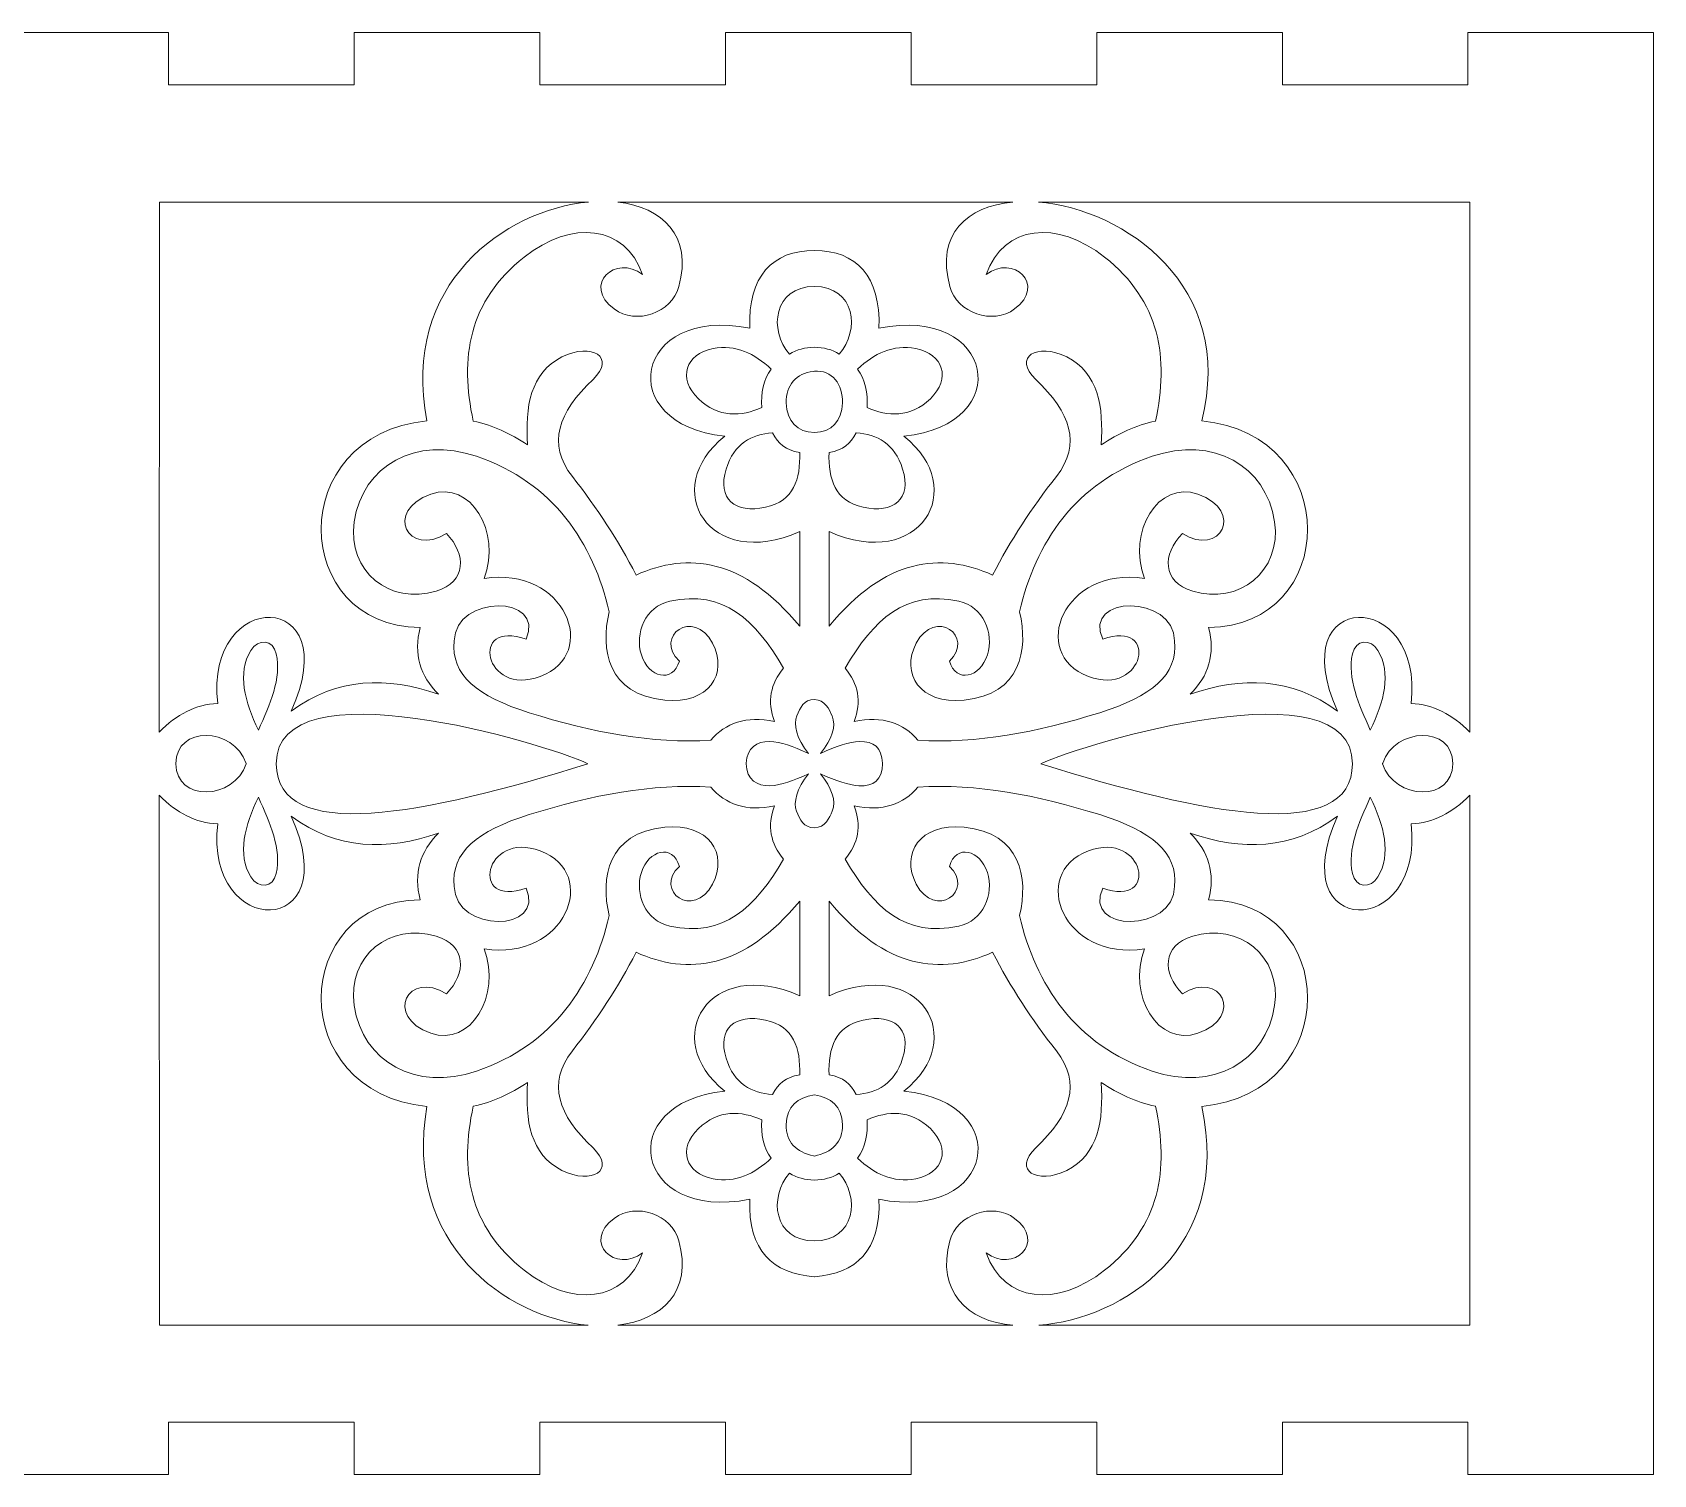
# Model space of a CAD drawing. Header units: centimetres. Extents: x -29.3 to 30.8, y -32.6 to 26.7.
# Drawn here: x 10.44 to 30.82, y -11.96 to 6.17 of the extents above; entities that cross this region are included whole.
import ezdxf

# ---------------------------------------------------------------- set-up
doc = ezdxf.new("R2010")
doc.units = ezdxf.units.CM
doc.header["$MEASUREMENT"] = 0
doc.layers.add('Camada 1', color=7, linetype='Continuous')

msp = doc.modelspace()

# ---------------------------------------------------------------- linework, layer by layer
at = {"layer": 'Camada 1', "color": 114, "lineweight": 9}
msp.add_open_spline([(16.82277, 5.50759), (16.82277, 5.50759), (19.15592, 5.50759), (19.15592, 5.50759), (19.15592, 5.50759), (19.15592, 5.50759), (19.15592, 6.16745), (19.15592, 6.16745), (19.15592, 6.16745), (19.15592, 6.16745), (21.48958, 6.16745), (21.48958, 6.16745), (21.48958, 6.16745), (21.48958, 6.16745), (21.48958, 5.50759), (21.48958, 5.50759), (21.48958, 5.50759), (21.48958, 5.50759), (23.82275, 5.50759), (23.82275, 5.50759), (23.82275, 5.50759), (23.82275, 5.50759), (23.82276, 6.16745), (23.82276, 6.16745), (23.82276, 6.16745), (23.82276, 6.16745), (26.15643, 6.16745), (26.15643, 6.16745), (26.15643, 6.16745), (26.15643, 6.16745), (26.15643, 5.50759), (26.15643, 5.50759), (26.15643, 5.50759), (26.15643, 5.50759), (28.48959, 5.50757), (28.48959, 5.50757), (28.48959, 5.50757), (28.48959, 5.50757), (28.48957, 6.16745), (28.48957, 6.16745), (28.48957, 6.16745), (28.48957, 6.16745), (30.82275, 6.16745), (30.82275, 6.16745), (30.82275, 6.16745), (30.82272, -0.32255), (30.82276, -5.46932), (30.82274, -11.95928), (30.82274, -11.95928), (30.82274, -11.95928), (28.48959, -11.95928), (28.48959, -11.95928), (28.48959, -11.95928), (28.48959, -11.95928), (28.48957, -11.29941), (28.48957, -11.29941), (28.48957, -11.29941), (28.48957, -11.29941), (26.15643, -11.29941), (26.15643, -11.29941), (26.15643, -11.29941), (26.15643, -11.29941), (26.15643, -11.95928), (26.15643, -11.95928), (26.15643, -11.95928), (26.15643, -11.95928), (23.82276, -11.95928), (23.82276, -11.95928), (23.82276, -11.95928), (23.82276, -11.95928), (23.82276, -11.29941), (23.82276, -11.29941), (23.82276, -11.29941), (23.82276, -11.29941), (21.48958, -11.29941), (21.48958, -11.29941), (21.48958, -11.29941), (21.48958, -11.29941), (21.48958, -11.95928), (21.48958, -11.95928), (21.48958, -11.95928), (21.48958, -11.95928), (19.15592, -11.95928), (19.15592, -11.95928), (19.15592, -11.95928), (19.15592, -11.95928), (19.15592, -11.29941), (19.15592, -11.29941), (19.15592, -11.29941), (19.15592, -11.29941), (16.82277, -11.29941), (16.82277, -11.29941), (16.82277, -11.29941), (16.82277, -11.29941), (16.82277, -11.9593), (16.82277, -11.9593), (16.82277, -11.9593), (16.82277, -11.9593), (14.4891, -11.95928), (14.4891, -11.95928), (14.4891, -11.95928), (14.4891, -11.95928), (14.48912, -11.29941), (14.48912, -11.29941), (14.48912, -11.29941), (14.48912, -11.29941), (12.15591, -11.29941), (12.15591, -11.29941), (12.15591, -11.29941), (12.15591, -11.29941), (12.15593, -11.95928), (12.15593, -11.95928), (12.15593, -11.95928), (12.15593, -11.95928), (10.24258, -11.95928), (10.24258, -11.95928), (10.24258, -11.95928), (10.24258, -11.95928), (10.24258, -9.26162), (10.24258, -9.26162), (10.24258, -9.26162), (10.24258, -9.26162), (9.57278, -9.26162), (9.57278, -9.26162), (9.57278, -9.26162), (9.57278, -9.26162), (9.57278, -6.74989), (9.57278, -6.74989), (9.57278, -6.74989), (9.57278, -6.74989), (10.24256, -6.74988), (10.24256, -6.74988), (10.24256, -6.74988), (10.24256, -6.74988), (10.24258, -4.15857), (10.24258, -4.15857), (10.24258, -4.15857), (10.24258, -4.15857), (9.57278, -4.15856), (9.57278, -4.15856), (9.57278, -4.15856), (9.57278, -4.15856), (9.57276, -1.63681), (9.57276, -1.63681), (9.57276, -1.63681), (9.57276, -1.63681), (10.24258, -1.63681), (10.24258, -1.63681), (10.24258, -1.63681), (10.24258, -1.63681), (10.24256, 0.95437), (10.24256, 0.95437), (10.24256, 0.95437), (10.24256, 0.95437), (9.57276, 0.95437), (9.57276, 0.95437), (9.57276, 0.95437), (9.57276, 0.95437), (9.57278, 3.47617), (9.57278, 3.47617), (9.57278, 3.47617), (9.57278, 3.47617), (10.24258, 3.47617), (10.24258, 3.47617), (10.24258, 3.47617), (10.24258, 3.47617), (10.24258, 6.16745), (10.24258, 6.16745), (10.24258, 6.16745), (10.24258, 6.16745), (12.15591, 6.16745), (12.15591, 6.16745), (12.15591, 6.16745), (12.15591, 6.16745), (12.15593, 5.50759), (12.15593, 5.50759), (12.15593, 5.50759), (12.15593, 5.50759), (14.4891, 5.50759), (14.4891, 5.50759), (14.4891, 5.50759), (14.4891, 5.50759), (14.48912, 6.16745), (14.48912, 6.16745), (14.48912, 6.16745), (14.48912, 6.16745), (16.82277, 6.16745), (16.82277, 6.16745), (16.82277, 6.16745), (16.82277, 6.16745), (16.82277, 5.50759), (16.82277, 5.50759)], degree=3, knots=[0, 0, 0, 0, 0.02040816, 0.02040816, 0.02040816, 0.02040816, 0.04081633, 0.04081633, 0.04081633, 0.04081633, 0.06122449, 0.06122449, 0.06122449, 0.06122449, 0.08163265, 0.08163265, 0.08163265, 0.08163265, 0.10204082, 0.10204082, 0.10204082, 0.10204082, 0.12244898, 0.12244898, 0.12244898, 0.12244898, 0.14285714, 0.14285714, 0.14285714, 0.14285714, 0.16326531, 0.16326531, 0.16326531, 0.16326531, 0.18367347, 0.18367347, 0.18367347, 0.18367347, 0.20408163, 0.20408163, 0.20408163, 0.20408163, 0.2244898, 0.2244898, 0.2244898, 0.2244898, 0.24489796, 0.24489796, 0.24489796, 0.24489796, 0.26530612, 0.26530612, 0.26530612, 0.26530612, 0.28571429, 0.28571429, 0.28571429, 0.28571429, 0.30612245, 0.30612245, 0.30612245, 0.30612245, 0.32653061, 0.32653061, 0.32653061, 0.32653061, 0.34693878, 0.34693878, 0.34693878, 0.34693878, 0.36734694, 0.36734694, 0.36734694, 0.36734694, 0.3877551, 0.3877551, 0.3877551, 0.3877551, 0.40816327, 0.40816327, 0.40816327, 0.40816327, 0.42857143, 0.42857143, 0.42857143, 0.42857143, 0.44897959, 0.44897959, 0.44897959, 0.44897959, 0.46938776, 0.46938776, 0.46938776, 0.46938776, 0.48979592, 0.48979592, 0.48979592, 0.48979592, 0.51020408, 0.51020408, 0.51020408, 0.51020408, 0.53061224, 0.53061224, 0.53061224, 0.53061224, 0.55102041, 0.55102041, 0.55102041, 0.55102041, 0.57142857, 0.57142857, 0.57142857, 0.57142857, 0.59183673, 0.59183673, 0.59183673, 0.59183673, 0.6122449, 0.6122449, 0.6122449, 0.6122449, 0.63265306, 0.63265306, 0.63265306, 0.63265306, 0.65306122, 0.65306122, 0.65306122, 0.65306122, 0.67346939, 0.67346939, 0.67346939, 0.67346939, 0.69387755, 0.69387755, 0.69387755, 0.69387755, 0.71428571, 0.71428571, 0.71428571, 0.71428571, 0.73469388, 0.73469388, 0.73469388, 0.73469388, 0.75510204, 0.75510204, 0.75510204, 0.75510204, 0.7755102, 0.7755102, 0.7755102, 0.7755102, 0.79591837, 0.79591837, 0.79591837, 0.79591837, 0.81632653, 0.81632653, 0.81632653, 0.81632653, 0.83673469, 0.83673469, 0.83673469, 0.83673469, 0.85714286, 0.85714286, 0.85714286, 0.85714286, 0.87755102, 0.87755102, 0.87755102, 0.87755102, 0.89795918, 0.89795918, 0.89795918, 0.89795918, 0.91836735, 0.91836735, 0.91836735, 0.91836735, 0.93877551, 0.93877551, 0.93877551, 0.93877551, 0.95918367, 0.95918367, 0.95918367, 0.95918367, 1, 1, 1, 1], dxfattribs=at)
at = {"layer": 'Camada 1', "color": 250, "lineweight": 20}
for points, knots in [([(12.03763, -2.62599), (12.03763, -2.62599), (12.03929, 4.03507), (12.03929, 4.03507), (12.03929, 4.03507), (12.03929, 4.03507), (17.43302, 4.03507), (17.43302, 4.03507), (17.43302, 4.03507), (16.38557, 3.93901), (15.06785, 3.00707), (15.40341, 1.28586), (15.40341, 1.28586), (13.603, 1.09961), (13.68536, -1.29799), (15.31678, -1.31206), (15.31678, -1.31206), (15.23297, -1.6451), (15.31576, -1.92266), (15.54957, -2.14994), (15.54957, -2.14994), (14.9001, -1.93125), (14.27531, -1.93397), (13.69803, -2.3632), (13.69803, -2.3632), (14.39829, -0.80876), (12.60342, -0.8064), (12.77225, -2.269), (12.77225, -2.269), (12.49654, -2.27698), (12.25397, -2.40646), (12.03763, -2.62599)], [0, 0, 0, 0, 0.11111111, 0.11111111, 0.11111111, 0.11111111, 0.22222222, 0.22222222, 0.22222222, 0.22222222, 0.33333333, 0.33333333, 0.33333333, 0.33333333, 0.44444444, 0.44444444, 0.44444444, 0.44444444, 0.55555556, 0.55555556, 0.55555556, 0.55555556, 0.66666667, 0.66666667, 0.66666667, 0.66666667, 0.77777778, 0.77777778, 0.77777778, 0.77777778, 1, 1, 1, 1]), ([(17.80201, 4.03507), (17.80201, 4.03507), (22.76625, 4.03524), (22.76625, 4.03524), (22.76625, 4.03524), (22.19499, 3.98305), (21.79808, 3.63837), (21.97634, 2.97267), (21.97634, 2.97267), (22.06524, 2.64069), (22.51501, 2.48623), (22.79059, 2.69171), (22.79059, 2.69171), (23.1972, 2.99491), (22.77084, 3.38599), (22.43399, 3.12469), (22.43399, 3.12469), (22.65014, 3.75257), (23.32586, 3.81428), (23.92207, 3.34349), (23.92207, 3.34349), (24.61944, 2.79282), (24.73461, 2.07473), (24.5609, 1.28101), (24.5609, 1.28101), (24.31764, 1.23271), (24.09313, 1.12437), (23.87876, 0.98353), (23.87876, 0.98353), (23.91045, 1.45738), (23.844, 1.89105), (23.44565, 2.08848), (23.44565, 2.08848), (23.07152, 2.2739), (22.76187, 2.08607), (23.05585, 1.80654), (23.05585, 1.80654), (23.49326, 1.39066), (23.6359, 0.99413), (23.31572, 0.5869), (23.31572, 0.5869), (23.00291, 0.18904), (22.73566, -0.2214), (22.51447, -0.65256), (22.51447, -0.65256), (21.86329, -0.36072), (21.16244, -0.43841), (20.4572, -1.29715), (20.4572, -1.29715), (20.4572, -1.29715), (20.45719, -0.10733), (20.45719, -0.10733), (20.45719, -0.10733), (21.60094, -0.61126), (22.23033, 0.43161), (21.39922, 1.0926), (21.39922, 1.0926), (22.81753, 1.2406), (22.54078, 2.742), (21.08522, 2.45106), (21.08522, 2.45106), (21.10861, 3.10223), (20.80045, 3.42653), (20.27314, 3.42653), (20.27314, 3.42653), (19.74583, 3.42653), (19.43767, 3.10223), (19.46107, 2.45106), (19.46107, 2.45106), (18.0055, 2.742), (17.72875, 1.2406), (19.14706, 1.0926), (19.14706, 1.0926), (18.31595, 0.43161), (18.94534, -0.61126), (20.0891, -0.10733), (20.0891, -0.10733), (20.0891, -0.10733), (20.08908, -1.29715), (20.08908, -1.29715), (20.08908, -1.29715), (19.38384, -0.43841), (18.68299, -0.36072), (18.03181, -0.65256), (18.03181, -0.65256), (17.81062, -0.2214), (17.54337, 0.18904), (17.23056, 0.5869), (17.23056, 0.5869), (16.91038, 0.99413), (17.05303, 1.39066), (17.49043, 1.80654), (17.49043, 1.80654), (17.78441, 2.08607), (17.47476, 2.2739), (17.10063, 2.08848), (17.10063, 2.08848), (16.70228, 1.89105), (16.63583, 1.45738), (16.66753, 0.98353), (16.66753, 0.98353), (16.45315, 1.12437), (16.22864, 1.23271), (15.98538, 1.28101), (15.98538, 1.28101), (15.81167, 2.07473), (15.92685, 2.79282), (16.62422, 3.34349), (16.62422, 3.34349), (17.22042, 3.81428), (17.89614, 3.75257), (18.11229, 3.12469), (18.11229, 3.12469), (17.77544, 3.38599), (17.34908, 2.99491), (17.7557, 2.69171), (17.7557, 2.69171), (18.03127, 2.48623), (18.47945, 2.64101), (18.56994, 2.97267), (18.56994, 2.97267), (18.74482, 3.61361), (18.36041, 3.97042), (17.80201, 4.03507)], [0, 0, 0, 0, 0.03125, 0.03125, 0.03125, 0.03125, 0.0625, 0.0625, 0.0625, 0.0625, 0.09375, 0.09375, 0.09375, 0.09375, 0.125, 0.125, 0.125, 0.125, 0.15625, 0.15625, 0.15625, 0.15625, 0.1875, 0.1875, 0.1875, 0.1875, 0.21875, 0.21875, 0.21875, 0.21875, 0.25, 0.25, 0.25, 0.25, 0.28125, 0.28125, 0.28125, 0.28125, 0.3125, 0.3125, 0.3125, 0.3125, 0.34375, 0.34375, 0.34375, 0.34375, 0.375, 0.375, 0.375, 0.375, 0.40625, 0.40625, 0.40625, 0.40625, 0.4375, 0.4375, 0.4375, 0.4375, 0.46875, 0.46875, 0.46875, 0.46875, 0.5, 0.5, 0.5, 0.5, 0.53125, 0.53125, 0.53125, 0.53125, 0.5625, 0.5625, 0.5625, 0.5625, 0.59375, 0.59375, 0.59375, 0.59375, 0.625, 0.625, 0.625, 0.625, 0.65625, 0.65625, 0.65625, 0.65625, 0.6875, 0.6875, 0.6875, 0.6875, 0.71875, 0.71875, 0.71875, 0.71875, 0.75, 0.75, 0.75, 0.75, 0.78125, 0.78125, 0.78125, 0.78125, 0.8125, 0.8125, 0.8125, 0.8125, 0.84375, 0.84375, 0.84375, 0.84375, 0.875, 0.875, 0.875, 0.875, 0.90625, 0.90625, 0.90625, 0.90625, 0.9375, 0.9375, 0.9375, 0.9375, 1, 1, 1, 1]), ([(23.09072, 4.03534), (23.09072, 4.03534), (28.51228, 4.03507), (28.51228, 4.03507), (28.51228, 4.03507), (28.51228, 4.03507), (28.51129, -2.62598), (28.51129, -2.62598), (28.51129, -2.62598), (28.29231, -2.40646), (28.04974, -2.27698), (27.77403, -2.269), (27.77403, -2.269), (27.94286, -0.8064), (26.14799, -0.80876), (26.84826, -2.3632), (26.84826, -2.3632), (26.27098, -1.93397), (25.64618, -1.93125), (24.99671, -2.14994), (24.99671, -2.14994), (25.23052, -1.92266), (25.31331, -1.6451), (25.2295, -1.31206), (25.2295, -1.31206), (26.86093, -1.29799), (26.94328, 1.09961), (25.14287, 1.28586), (25.14287, 1.28586), (25.57252, 2.97804), (24.17307, 3.94585), (23.09072, 4.03534)], [0, 0, 0, 0, 0.11111111, 0.11111111, 0.11111111, 0.11111111, 0.22222222, 0.22222222, 0.22222222, 0.22222222, 0.33333333, 0.33333333, 0.33333333, 0.33333333, 0.44444444, 0.44444444, 0.44444444, 0.44444444, 0.55555556, 0.55555556, 0.55555556, 0.55555556, 0.66666667, 0.66666667, 0.66666667, 0.66666667, 0.77777778, 0.77777778, 0.77777778, 0.77777778, 1, 1, 1, 1]), ([(20.58443, 2.12385), (20.85241, 2.42365), (20.78524, 2.97413), (20.27314, 2.97413), (20.27314, 2.97413), (19.76104, 2.97413), (19.69387, 2.42365), (19.96186, 2.12385), (19.96186, 2.12385), (20.13159, 2.23802), (20.4147, 2.23801), (20.58443, 2.12385)], [0, 0, 0, 0, 0.25, 0.25, 0.25, 0.25, 0.5, 0.5, 0.5, 0.5, 1, 1, 1, 1]), ([(19.6109, 1.45465), (19.59983, 1.63665), (19.63279, 1.79984), (19.73001, 1.93557), (19.73001, 1.93557), (19.52175, 2.13046), (19.2857, 2.24815), (18.99914, 2.19338), (18.99914, 2.19338), (18.65121, 2.12688), (18.55126, 1.81804), (18.81506, 1.56373), (18.81506, 1.56373), (19.06747, 1.32039), (19.35551, 1.3372), (19.6109, 1.45465)], [0, 0, 0, 0, 0.2, 0.2, 0.2, 0.2, 0.4, 0.4, 0.4, 0.4, 0.6, 0.6, 0.6, 0.6, 1, 1, 1, 1]), ([(20.93539, 1.45465), (20.94645, 1.63665), (20.9135, 1.79984), (20.81628, 1.93557), (20.81628, 1.93557), (21.02453, 2.13046), (21.26058, 2.24815), (21.54715, 2.19338), (21.54715, 2.19338), (21.89507, 2.12688), (21.99502, 1.81804), (21.73122, 1.56373), (21.73122, 1.56373), (21.47881, 1.32039), (21.19078, 1.3372), (20.93539, 1.45465)], [0, 0, 0, 0, 0.2, 0.2, 0.2, 0.2, 0.4, 0.4, 0.4, 0.4, 0.6, 0.6, 0.6, 0.6, 1, 1, 1, 1]), ([(20.27314, 1.90821), (20.49554, 1.93318), (20.63546, 1.73524), (20.6263, 1.51025), (20.6263, 1.51025), (20.61716, 1.28535), (20.49072, 1.13973), (20.27314, 1.13973), (20.27314, 1.13973), (20.05556, 1.13973), (19.92913, 1.28535), (19.91998, 1.51025), (19.91998, 1.51025), (19.91091, 1.73307), (20.04737, 1.88287), (20.26087, 1.90683), (20.26087, 1.90683), (20.26087, 1.90683), (20.27314, 1.90821), (20.27314, 1.90821)], [0, 0, 0, 0, 0.16666667, 0.16666667, 0.16666667, 0.16666667, 0.33333333, 0.33333333, 0.33333333, 0.33333333, 0.5, 0.5, 0.5, 0.5, 0.66666667, 0.66666667, 0.66666667, 0.66666667, 1, 1, 1, 1]), ([(19.77239, -2.49197), (19.67695, -2.24174), (19.72166, -2.02001), (19.88608, -1.82266), (19.88608, -1.82266), (19.52674, -1.21159), (19.13326, -0.83557), (18.4576, -0.98212), (18.4576, -0.98212), (18.14933, -1.04899), (18.01255, -1.3813), (18.09852, -1.65629), (18.09852, -1.65629), (18.18586, -1.9357), (18.49345, -2.02349), (18.57594, -1.73342), (18.57594, -1.73342), (18.24839, -1.42405), (18.75826, -1.05836), (18.9928, -1.51032), (18.9928, -1.51032), (19.19104, -1.89234), (18.95012, -2.28054), (18.39186, -2.22425), (18.39186, -2.22425), (17.67226, -2.15168), (17.58195, -1.59175), (17.69347, -1.1137), (17.69347, -1.1137), (17.49506, -0.2531), (16.99842, 0.51008), (16.026, 0.83968), (16.026, 0.83968), (15.26141, 1.09883), (14.59465, 0.72636), (14.48846, 0.01667), (14.48846, 0.01667), (14.39521, -0.60663), (14.94297, -1.03333), (15.51709, -0.85592), (15.51709, -0.85592), (15.90295, -0.73668), (15.90188, -0.39243), (15.64703, -0.13207), (15.64703, -0.13207), (15.17233, -0.43232), (14.85347, 0.15179), (15.45213, 0.36372), (15.45213, 0.36372), (15.95169, 0.54057), (16.33981, -0.10746), (16.12345, -0.69726), (16.12345, -0.69726), (17.1384, -0.53578), (17.58726, -1.64071), (16.82724, -1.92682), (16.82724, -1.92682), (16.11867, -2.19356), (15.92918, -1.19756), (16.64859, -1.46078), (16.64859, -1.46078), (16.90126, -0.89637), (15.7605, -0.89375), (15.74448, -1.48061), (15.74448, -1.48061), (15.70191, -1.90932), (16.03772, -2.17999), (16.68649, -2.38294), (16.68649, -2.38294), (17.47943, -2.631), (18.23139, -2.77412), (18.97113, -2.72999), (18.97113, -2.72999), (19.15636, -2.51323), (19.41392, -2.41789), (19.77239, -2.49197)], [0, 0, 0, 0, 0.05, 0.05, 0.05, 0.05, 0.1, 0.1, 0.1, 0.1, 0.15, 0.15, 0.15, 0.15, 0.2, 0.2, 0.2, 0.2, 0.25, 0.25, 0.25, 0.25, 0.3, 0.3, 0.3, 0.3, 0.35, 0.35, 0.35, 0.35, 0.4, 0.4, 0.4, 0.4, 0.45, 0.45, 0.45, 0.45, 0.5, 0.5, 0.5, 0.5, 0.55, 0.55, 0.55, 0.55, 0.6, 0.6, 0.6, 0.6, 0.65, 0.65, 0.65, 0.65, 0.7, 0.7, 0.7, 0.7, 0.75, 0.75, 0.75, 0.75, 0.8, 0.8, 0.8, 0.8, 0.85, 0.85, 0.85, 0.85, 0.9, 0.9, 0.9, 0.9, 1, 1, 1, 1]), ([(20.08904, 0.88705), (19.90827, 0.91638), (19.82039, 0.9988), (19.74787, 1.13391), (19.74787, 1.13391), (19.48121, 1.11491), (19.26602, 1.00389), (19.16357, 0.67778), (19.16357, 0.67778), (19.0457, 0.3026), (19.28035, 0.11676), (19.65874, 0.19886), (19.65874, 0.19886), (20.01938, 0.2771), (20.09687, 0.55459), (20.08904, 0.88705)], [0, 0, 0, 0, 0.2, 0.2, 0.2, 0.2, 0.4, 0.4, 0.4, 0.4, 0.6, 0.6, 0.6, 0.6, 1, 1, 1, 1]), ([(20.45724, 0.88705), (20.63801, 0.91638), (20.72589, 0.9988), (20.79841, 1.13391), (20.79841, 1.13391), (21.06507, 1.11491), (21.28026, 1.00389), (21.38272, 0.67778), (21.38272, 0.67778), (21.50058, 0.3026), (21.26593, 0.11676), (20.88754, 0.19886), (20.88754, 0.19886), (20.5269, 0.2771), (20.44942, 0.55459), (20.45724, 0.88705)], [0, 0, 0, 0, 0.2, 0.2, 0.2, 0.2, 0.4, 0.4, 0.4, 0.4, 0.6, 0.6, 0.6, 0.6, 1, 1, 1, 1]), ([(20.77389, -2.49197), (20.86934, -2.24174), (20.82462, -2.02001), (20.6602, -1.82266), (20.6602, -1.82266), (21.01954, -1.21159), (21.41302, -0.83557), (22.08868, -0.98212), (22.08868, -0.98212), (22.39695, -1.04899), (22.53374, -1.3813), (22.44777, -1.65629), (22.44777, -1.65629), (22.36043, -1.9357), (22.05284, -2.02349), (21.97034, -1.73342), (21.97034, -1.73342), (22.29789, -1.42405), (21.78802, -1.05836), (21.55349, -1.51032), (21.55349, -1.51032), (21.35524, -1.89234), (21.59616, -2.28054), (22.15442, -2.22425), (22.15442, -2.22425), (22.87403, -2.15168), (22.96434, -1.59175), (22.85281, -1.1137), (22.85281, -1.1137), (23.05122, -0.2531), (23.54787, 0.51008), (24.52028, 0.83968), (24.52028, 0.83968), (25.28487, 1.09883), (25.95163, 0.72636), (26.05782, 0.01667), (26.05782, 0.01667), (26.15108, -0.60663), (25.60331, -1.03333), (25.02919, -0.85592), (25.02919, -0.85592), (24.64333, -0.73668), (24.6444, -0.39243), (24.89926, -0.13207), (24.89926, -0.13207), (25.37395, -0.43232), (25.69281, 0.15179), (25.09416, 0.36372), (25.09416, 0.36372), (24.59459, 0.54057), (24.20647, -0.10746), (24.42284, -0.69726), (24.42284, -0.69726), (23.40789, -0.53578), (22.95902, -1.64071), (23.71904, -1.92682), (23.71904, -1.92682), (24.42761, -2.19356), (24.6171, -1.19756), (23.89769, -1.46078), (23.89769, -1.46078), (23.64502, -0.89637), (24.78578, -0.89375), (24.8018, -1.48061), (24.8018, -1.48061), (24.84438, -1.90932), (24.50856, -2.17999), (23.8598, -2.38294), (23.8598, -2.38294), (23.06686, -2.631), (22.3149, -2.77412), (21.57516, -2.72999), (21.57516, -2.72999), (21.38992, -2.51323), (21.13237, -2.41789), (20.77389, -2.49197)], [0, 0, 0, 0, 0.05, 0.05, 0.05, 0.05, 0.1, 0.1, 0.1, 0.1, 0.15, 0.15, 0.15, 0.15, 0.2, 0.2, 0.2, 0.2, 0.25, 0.25, 0.25, 0.25, 0.3, 0.3, 0.3, 0.3, 0.35, 0.35, 0.35, 0.35, 0.4, 0.4, 0.4, 0.4, 0.45, 0.45, 0.45, 0.45, 0.5, 0.5, 0.5, 0.5, 0.55, 0.55, 0.55, 0.55, 0.6, 0.6, 0.6, 0.6, 0.65, 0.65, 0.65, 0.65, 0.7, 0.7, 0.7, 0.7, 0.75, 0.75, 0.75, 0.75, 0.8, 0.8, 0.8, 0.8, 0.85, 0.85, 0.85, 0.85, 0.9, 0.9, 0.9, 0.9, 1, 1, 1, 1]), ([(13.28427, -2.60194), (13.42934, -2.27909), (13.57606, -1.95282), (13.50895, -1.64259), (13.50895, -1.64259), (13.47028, -1.46381), (13.2796, -1.44761), (13.18846, -1.60045), (13.18846, -1.60045), (13.01801, -1.88631), (13.11015, -2.24729), (13.28427, -2.60194)], [0, 0, 0, 0, 0.25, 0.25, 0.25, 0.25, 0.5, 0.5, 0.5, 0.5, 1, 1, 1, 1]), ([(27.26201, -2.60194), (27.11695, -2.27909), (26.97022, -1.95282), (27.03733, -1.64259), (27.03733, -1.64259), (27.076, -1.46381), (27.26668, -1.44761), (27.35782, -1.60045), (27.35782, -1.60045), (27.52827, -1.88631), (27.43613, -2.24729), (27.26201, -2.60194)], [0, 0, 0, 0, 0.25, 0.25, 0.25, 0.25, 0.5, 0.5, 0.5, 0.5, 1, 1, 1, 1]), ([(17.42476, -3.02383), (16.86942, -2.76124), (13.5089, -1.76772), (13.5092, -3.02383), (13.5092, -3.02383), (13.50942, -4.0347), (15.38181, -3.66967), (17.42476, -3.02383)], [0, 0, 0, 0, 0.33333333, 0.33333333, 0.33333333, 0.33333333, 1, 1, 1, 1]), ([(27.03709, -3.02383), (27.03738, -1.76772), (23.67686, -2.76124), (23.12152, -3.02383), (23.12152, -3.02383), (25.16447, -3.66967), (27.03686, -4.0347), (27.03709, -3.02383)], [0, 0, 0, 0, 0.33333333, 0.33333333, 0.33333333, 0.33333333, 1, 1, 1, 1]), ([(21.13138, -3.02383), (21.13144, -3.02202), (21.13119, -3.02026), (21.13109, -3.01848), (21.13109, -3.01848), (21.13109, -3.01848), (21.13106, -3.01791), (21.13106, -3.01791), (21.13106, -3.01791), (21.1204, -2.82258), (21.0194, -2.73832), (20.84107, -2.74602), (20.84107, -2.74602), (20.71382, -2.75151), (20.54773, -2.80378), (20.34853, -2.89592), (20.34853, -2.89592), (20.49626, -2.71274), (20.55173, -2.55399), (20.49553, -2.42204), (20.49553, -2.42204), (20.46266, -2.34489), (20.40768, -2.21855), (20.27314, -2.21855), (20.27314, -2.21855), (20.1386, -2.21855), (20.09529, -2.31749), (20.05076, -2.42204), (20.05076, -2.42204), (20.00622, -2.52659), (20.05002, -2.71274), (20.19775, -2.89592), (20.19775, -2.89592), (19.99855, -2.80378), (19.858, -2.75261), (19.70522, -2.74602), (19.70522, -2.74602), (19.55243, -2.73942), (19.42588, -2.82259), (19.41522, -3.01791), (19.41522, -3.01791), (19.41522, -3.01791), (19.41519, -3.01848), (19.41519, -3.01848), (19.41519, -3.01848), (19.41509, -3.02025), (19.41484, -3.02202), (19.41491, -3.02383), (19.41491, -3.02383), (19.42275, -3.22621), (19.55714, -3.31016), (19.71267, -3.30131), (19.71267, -3.30131), (19.8682, -3.29246), (20.00244, -3.24208), (20.19775, -3.15174), (20.19775, -3.15174), (20.0518, -3.33271), (20.00634, -3.51579), (20.04874, -3.62084), (20.04874, -3.62084), (20.09114, -3.72591), (20.13592, -3.8291), (20.27314, -3.8291), (20.27314, -3.8291), (20.41036, -3.8291), (20.4656, -3.69997), (20.49754, -3.62084), (20.49754, -3.62084), (20.5504, -3.48985), (20.49448, -3.33271), (20.34853, -3.15174), (20.34853, -3.15174), (20.54385, -3.24208), (20.70736, -3.29413), (20.83361, -3.30131), (20.83361, -3.30131), (21.01842, -3.31183), (21.12353, -3.22621), (21.13138, -3.02383)], [0, 0, 0, 0, 0.04761905, 0.04761905, 0.04761905, 0.04761905, 0.0952381, 0.0952381, 0.0952381, 0.0952381, 0.14285714, 0.14285714, 0.14285714, 0.14285714, 0.19047619, 0.19047619, 0.19047619, 0.19047619, 0.23809524, 0.23809524, 0.23809524, 0.23809524, 0.28571429, 0.28571429, 0.28571429, 0.28571429, 0.33333333, 0.33333333, 0.33333333, 0.33333333, 0.38095238, 0.38095238, 0.38095238, 0.38095238, 0.42857143, 0.42857143, 0.42857143, 0.42857143, 0.47619048, 0.47619048, 0.47619048, 0.47619048, 0.52380952, 0.52380952, 0.52380952, 0.52380952, 0.57142857, 0.57142857, 0.57142857, 0.57142857, 0.61904762, 0.61904762, 0.61904762, 0.61904762, 0.66666667, 0.66666667, 0.66666667, 0.66666667, 0.71428571, 0.71428571, 0.71428571, 0.71428571, 0.76190476, 0.76190476, 0.76190476, 0.76190476, 0.80952381, 0.80952381, 0.80952381, 0.80952381, 0.85714286, 0.85714286, 0.85714286, 0.85714286, 0.9047619, 0.9047619, 0.9047619, 0.9047619, 1, 1, 1, 1]), ([(13.13013, -3.02383), (13.12985, -3.02144), (13.12952, -3.02057), (13.12922, -3.0197), (13.12922, -3.0197), (12.96985, -2.5574), (12.24611, -2.5442), (12.24743, -3.02383), (12.24743, -3.02383), (12.24878, -3.5113), (12.98069, -3.48294), (13.13013, -3.02383)], [0, 0, 0, 0, 0.25, 0.25, 0.25, 0.25, 0.5, 0.5, 0.5, 0.5, 1, 1, 1, 1]), ([(28.29885, -3.02383), (28.29919, -2.53838), (27.57359, -2.56566), (27.41809, -3.01673), (27.41809, -3.01673), (27.41809, -3.01673), (27.41706, -3.0197), (27.41706, -3.0197), (27.41706, -3.0197), (27.41676, -3.02057), (27.41541, -3.02153), (27.41615, -3.02383), (27.41615, -3.02383), (27.56462, -3.4832), (28.29852, -3.5113), (28.29885, -3.02383)], [0, 0, 0, 0, 0.2, 0.2, 0.2, 0.2, 0.4, 0.4, 0.4, 0.4, 0.6, 0.6, 0.6, 0.6, 1, 1, 1, 1]), ([(17.43134, -10.08254), (17.43134, -10.08254), (12.03929, -10.08273), (12.03929, -10.08273), (12.03929, -10.08273), (12.03929, -10.08273), (12.03763, -3.42169), (12.03763, -3.42169), (12.03763, -3.42169), (12.25397, -3.6412), (12.49654, -3.77068), (12.77225, -3.77866), (12.77225, -3.77866), (12.60342, -5.24126), (14.39829, -5.2389), (13.69803, -3.68446), (13.69803, -3.68446), (14.27531, -4.11369), (14.9001, -4.1164), (15.54957, -3.89772), (15.54957, -3.89772), (15.31576, -4.12499), (15.23297, -4.40255), (15.31678, -4.7356), (15.31678, -4.7356), (13.68536, -4.74967), (13.603, -7.14727), (15.40341, -7.33351), (15.40341, -7.33351), (15.10165, -9.0652), (16.39699, -9.98549), (17.43134, -10.08254)], [0, 0, 0, 0, 0.11111111, 0.11111111, 0.11111111, 0.11111111, 0.22222222, 0.22222222, 0.22222222, 0.22222222, 0.33333333, 0.33333333, 0.33333333, 0.33333333, 0.44444444, 0.44444444, 0.44444444, 0.44444444, 0.55555556, 0.55555556, 0.55555556, 0.55555556, 0.66666667, 0.66666667, 0.66666667, 0.66666667, 0.77777778, 0.77777778, 0.77777778, 0.77777778, 1, 1, 1, 1]), ([(13.28427, -3.44572), (13.42934, -3.76857), (13.57606, -4.09484), (13.50895, -4.40507), (13.50895, -4.40507), (13.47028, -4.58385), (13.2796, -4.60005), (13.18846, -4.44721), (13.18846, -4.44721), (13.01801, -4.16135), (13.11015, -3.80037), (13.28427, -3.44572)], [0, 0, 0, 0, 0.25, 0.25, 0.25, 0.25, 0.5, 0.5, 0.5, 0.5, 1, 1, 1, 1]), ([(19.77239, -3.55569), (19.67695, -3.80592), (19.72166, -4.02765), (19.88608, -4.22499), (19.88608, -4.22499), (19.52674, -4.83607), (19.13326, -5.21208), (18.4576, -5.06554), (18.4576, -5.06554), (18.14933, -4.99867), (18.01255, -4.66636), (18.09852, -4.39137), (18.09852, -4.39137), (18.18586, -4.11196), (18.49345, -4.02416), (18.57594, -4.31424), (18.57594, -4.31424), (18.24839, -4.62361), (18.75826, -4.9893), (18.9928, -4.53735), (18.9928, -4.53735), (19.19104, -4.15532), (18.95012, -3.76712), (18.39186, -3.82341), (18.39186, -3.82341), (17.67226, -3.89597), (17.58195, -4.45591), (17.69347, -4.93396), (17.69347, -4.93396), (17.49506, -5.79456), (16.99842, -6.55774), (16.026, -6.88733), (16.026, -6.88733), (15.26141, -7.14649), (14.59465, -6.77402), (14.48846, -6.06433), (14.48846, -6.06433), (14.39521, -5.44103), (14.94297, -5.01432), (15.51709, -5.19174), (15.51709, -5.19174), (15.90295, -5.31098), (15.90188, -5.65523), (15.64703, -5.91559), (15.64703, -5.91559), (15.17233, -5.61534), (14.85347, -6.19945), (15.45213, -6.41138), (15.45213, -6.41138), (15.95169, -6.58823), (16.33981, -5.9402), (16.12345, -5.3504), (16.12345, -5.3504), (17.1384, -5.51188), (17.58726, -4.40695), (16.82724, -4.12084), (16.82724, -4.12084), (16.11867, -3.8541), (15.92918, -4.8501), (16.64859, -4.58688), (16.64859, -4.58688), (16.90126, -5.15129), (15.7605, -5.15391), (15.74448, -4.56705), (15.74448, -4.56705), (15.70191, -4.13834), (16.03772, -3.86767), (16.68649, -3.66472), (16.68649, -3.66472), (17.47943, -3.41665), (18.23139, -3.27353), (18.97113, -3.31767), (18.97113, -3.31767), (19.15636, -3.53443), (19.41392, -3.62978), (19.77239, -3.55569)], [0, 0, 0, 0, 0.05, 0.05, 0.05, 0.05, 0.1, 0.1, 0.1, 0.1, 0.15, 0.15, 0.15, 0.15, 0.2, 0.2, 0.2, 0.2, 0.25, 0.25, 0.25, 0.25, 0.3, 0.3, 0.3, 0.3, 0.35, 0.35, 0.35, 0.35, 0.4, 0.4, 0.4, 0.4, 0.45, 0.45, 0.45, 0.45, 0.5, 0.5, 0.5, 0.5, 0.55, 0.55, 0.55, 0.55, 0.6, 0.6, 0.6, 0.6, 0.65, 0.65, 0.65, 0.65, 0.7, 0.7, 0.7, 0.7, 0.75, 0.75, 0.75, 0.75, 0.8, 0.8, 0.8, 0.8, 0.85, 0.85, 0.85, 0.85, 0.9, 0.9, 0.9, 0.9, 1, 1, 1, 1]), ([(20.77389, -3.55569), (20.86934, -3.80592), (20.82462, -4.02765), (20.6602, -4.22499), (20.6602, -4.22499), (21.01954, -4.83607), (21.41302, -5.21208), (22.08868, -5.06554), (22.08868, -5.06554), (22.39695, -4.99867), (22.53374, -4.66636), (22.44777, -4.39137), (22.44777, -4.39137), (22.36043, -4.11196), (22.05284, -4.02416), (21.97034, -4.31424), (21.97034, -4.31424), (22.29789, -4.62361), (21.78802, -4.9893), (21.55349, -4.53735), (21.55349, -4.53735), (21.35524, -4.15532), (21.59616, -3.76712), (22.15442, -3.82341), (22.15442, -3.82341), (22.87403, -3.89597), (22.96434, -4.45591), (22.85281, -4.93396), (22.85281, -4.93396), (23.05122, -5.79456), (23.54787, -6.55774), (24.52028, -6.88733), (24.52028, -6.88733), (25.28487, -7.14649), (25.95163, -6.77402), (26.05782, -6.06433), (26.05782, -6.06433), (26.15108, -5.44103), (25.60331, -5.01432), (25.02919, -5.19174), (25.02919, -5.19174), (24.64333, -5.31098), (24.6444, -5.65523), (24.89926, -5.91559), (24.89926, -5.91559), (25.37395, -5.61534), (25.69281, -6.19945), (25.09416, -6.41138), (25.09416, -6.41138), (24.59459, -6.58823), (24.20647, -5.9402), (24.42284, -5.3504), (24.42284, -5.3504), (23.40789, -5.51188), (22.95902, -4.40695), (23.71904, -4.12084), (23.71904, -4.12084), (24.42761, -3.8541), (24.6171, -4.8501), (23.89769, -4.58688), (23.89769, -4.58688), (23.64502, -5.15129), (24.78578, -5.15391), (24.8018, -4.56705), (24.8018, -4.56705), (24.84438, -4.13834), (24.50856, -3.86767), (23.8598, -3.66472), (23.8598, -3.66472), (23.06686, -3.41665), (22.3149, -3.27353), (21.57516, -3.31767), (21.57516, -3.31767), (21.38992, -3.53443), (21.13237, -3.62978), (20.77389, -3.55569)], [0, 0, 0, 0, 0.05, 0.05, 0.05, 0.05, 0.1, 0.1, 0.1, 0.1, 0.15, 0.15, 0.15, 0.15, 0.2, 0.2, 0.2, 0.2, 0.25, 0.25, 0.25, 0.25, 0.3, 0.3, 0.3, 0.3, 0.35, 0.35, 0.35, 0.35, 0.4, 0.4, 0.4, 0.4, 0.45, 0.45, 0.45, 0.45, 0.5, 0.5, 0.5, 0.5, 0.55, 0.55, 0.55, 0.55, 0.6, 0.6, 0.6, 0.6, 0.65, 0.65, 0.65, 0.65, 0.7, 0.7, 0.7, 0.7, 0.75, 0.75, 0.75, 0.75, 0.8, 0.8, 0.8, 0.8, 0.85, 0.85, 0.85, 0.85, 0.9, 0.9, 0.9, 0.9, 1, 1, 1, 1]), ([(28.51129, -3.42169), (28.51129, -3.42169), (28.51228, -10.08273), (28.51228, -10.08273), (28.51228, -10.08273), (28.51228, -10.08273), (23.09355, -10.08261), (23.09355, -10.08261), (23.09355, -10.08261), (24.15956, -9.99874), (25.52805, -9.1199), (25.14287, -7.33351), (25.14287, -7.33351), (26.94328, -7.14727), (26.86093, -4.74967), (25.2295, -4.7356), (25.2295, -4.7356), (25.31331, -4.40255), (25.23052, -4.12499), (24.99671, -3.89772), (24.99671, -3.89772), (25.64618, -4.1164), (26.27098, -4.11369), (26.84826, -3.68446), (26.84826, -3.68446), (26.14799, -5.2389), (27.94286, -5.24126), (27.77403, -3.77866), (27.77403, -3.77866), (28.04974, -3.77068), (28.29231, -3.6412), (28.51129, -3.42169)], [0, 0, 0, 0, 0.11111111, 0.11111111, 0.11111111, 0.11111111, 0.22222222, 0.22222222, 0.22222222, 0.22222222, 0.33333333, 0.33333333, 0.33333333, 0.33333333, 0.44444444, 0.44444444, 0.44444444, 0.44444444, 0.55555556, 0.55555556, 0.55555556, 0.55555556, 0.66666667, 0.66666667, 0.66666667, 0.66666667, 0.77777778, 0.77777778, 0.77777778, 0.77777778, 1, 1, 1, 1]), ([(27.26201, -3.44572), (27.11695, -3.76857), (26.97022, -4.09484), (27.03733, -4.40507), (27.03733, -4.40507), (27.076, -4.58385), (27.26668, -4.60005), (27.35782, -4.44721), (27.35782, -4.44721), (27.52827, -4.16135), (27.43613, -3.80037), (27.26201, -3.44572)], [0, 0, 0, 0, 0.25, 0.25, 0.25, 0.25, 0.5, 0.5, 0.5, 0.5, 1, 1, 1, 1]), ([(22.7662, -10.08257), (22.7662, -10.08257), (17.80189, -10.08148), (17.80189, -10.08148), (17.80189, -10.08148), (18.35807, -10.01617), (18.74213, -9.6637), (18.56994, -9.02033), (18.56994, -9.02033), (18.48109, -8.68833), (18.03127, -8.53388), (17.7557, -8.73937), (17.7557, -8.73937), (17.34908, -9.04257), (17.77544, -9.43366), (18.11229, -9.17235), (18.11229, -9.17235), (17.89614, -9.80023), (17.22042, -9.86194), (16.62422, -9.39115), (16.62422, -9.39115), (15.92685, -8.84048), (15.81167, -8.12238), (15.98538, -7.32867), (15.98538, -7.32867), (16.22864, -7.28037), (16.45315, -7.17203), (16.66753, -7.03119), (16.66753, -7.03119), (16.63583, -7.50503), (16.70228, -7.93871), (17.10063, -8.13614), (17.10063, -8.13614), (17.47476, -8.32156), (17.78441, -8.13373), (17.49043, -7.8542), (17.49043, -7.8542), (17.05303, -7.43831), (16.91038, -7.04179), (17.23056, -6.63456), (17.23056, -6.63456), (17.54337, -6.2367), (17.81062, -5.82626), (18.03181, -5.39509), (18.03181, -5.39509), (18.68299, -5.68694), (19.38384, -5.60925), (20.08908, -4.75051), (20.08908, -4.75051), (20.08908, -4.75051), (20.0891, -5.94033), (20.0891, -5.94033), (20.0891, -5.94033), (18.94534, -5.4364), (18.31595, -6.47927), (19.14706, -7.14026), (19.14706, -7.14026), (17.72875, -7.28825), (18.0055, -8.78966), (19.46107, -8.49872), (19.46107, -8.49872), (19.43768, -9.14954), (19.7476, -9.43089), (20.27231, -9.47411), (20.27231, -9.47411), (20.27231, -9.47411), (20.27314, -9.47418), (20.27314, -9.47418), (20.27314, -9.47418), (20.27314, -9.47418), (20.27397, -9.47411), (20.27397, -9.47411), (20.27397, -9.47411), (20.79869, -9.43089), (21.1086, -9.14954), (21.08522, -8.49872), (21.08522, -8.49872), (22.54078, -8.78966), (22.81753, -7.28825), (21.39922, -7.14026), (21.39922, -7.14026), (22.23033, -6.47927), (21.60094, -5.4364), (20.45719, -5.94033), (20.45719, -5.94033), (20.45719, -5.94033), (20.4572, -4.75051), (20.4572, -4.75051), (20.4572, -4.75051), (21.16244, -5.60925), (21.86329, -5.68694), (22.51447, -5.39509), (22.51447, -5.39509), (22.73566, -5.82626), (23.00291, -6.2367), (23.31572, -6.63456), (23.31572, -6.63456), (23.6359, -7.04179), (23.49326, -7.43831), (23.05585, -7.8542), (23.05585, -7.8542), (22.76187, -8.13373), (23.07152, -8.32156), (23.44565, -8.13614), (23.44565, -8.13614), (23.844, -7.93871), (23.91045, -7.50503), (23.87876, -7.03119), (23.87876, -7.03119), (24.09313, -7.17203), (24.31764, -7.28037), (24.5609, -7.32867), (24.5609, -7.32867), (24.73461, -8.12238), (24.61944, -8.84048), (23.92207, -9.39115), (23.92207, -9.39115), (23.32586, -9.86194), (22.65014, -9.80023), (22.43399, -9.17235), (22.43399, -9.17235), (22.77084, -9.43366), (23.1972, -9.04257), (22.79059, -8.73937), (22.79059, -8.73937), (22.51501, -8.53388), (22.06678, -8.68864), (21.97634, -9.02033), (21.97634, -9.02033), (21.8032, -9.65536), (22.19528, -10.03347), (22.7662, -10.08257)], [0, 0, 0, 0, 0.02941176, 0.02941176, 0.02941176, 0.02941176, 0.05882353, 0.05882353, 0.05882353, 0.05882353, 0.08823529, 0.08823529, 0.08823529, 0.08823529, 0.11764706, 0.11764706, 0.11764706, 0.11764706, 0.14705882, 0.14705882, 0.14705882, 0.14705882, 0.17647059, 0.17647059, 0.17647059, 0.17647059, 0.20588235, 0.20588235, 0.20588235, 0.20588235, 0.23529412, 0.23529412, 0.23529412, 0.23529412, 0.26470588, 0.26470588, 0.26470588, 0.26470588, 0.29411765, 0.29411765, 0.29411765, 0.29411765, 0.32352941, 0.32352941, 0.32352941, 0.32352941, 0.35294118, 0.35294118, 0.35294118, 0.35294118, 0.38235294, 0.38235294, 0.38235294, 0.38235294, 0.41176471, 0.41176471, 0.41176471, 0.41176471, 0.44117647, 0.44117647, 0.44117647, 0.44117647, 0.47058824, 0.47058824, 0.47058824, 0.47058824, 0.5, 0.5, 0.5, 0.5, 0.52941176, 0.52941176, 0.52941176, 0.52941176, 0.55882353, 0.55882353, 0.55882353, 0.55882353, 0.58823529, 0.58823529, 0.58823529, 0.58823529, 0.61764706, 0.61764706, 0.61764706, 0.61764706, 0.64705882, 0.64705882, 0.64705882, 0.64705882, 0.67647059, 0.67647059, 0.67647059, 0.67647059, 0.70588235, 0.70588235, 0.70588235, 0.70588235, 0.73529412, 0.73529412, 0.73529412, 0.73529412, 0.76470588, 0.76470588, 0.76470588, 0.76470588, 0.79411765, 0.79411765, 0.79411765, 0.79411765, 0.82352941, 0.82352941, 0.82352941, 0.82352941, 0.85294118, 0.85294118, 0.85294118, 0.85294118, 0.88235294, 0.88235294, 0.88235294, 0.88235294, 0.91176471, 0.91176471, 0.91176471, 0.91176471, 0.94117647, 0.94117647, 0.94117647, 0.94117647, 1, 1, 1, 1]), ([(20.08904, -6.93471), (19.90827, -6.96404), (19.82039, -7.04646), (19.74787, -7.18156), (19.74787, -7.18156), (19.48121, -7.16257), (19.26602, -7.05155), (19.16357, -6.72544), (19.16357, -6.72544), (19.0457, -6.35026), (19.28035, -6.16442), (19.65874, -6.24651), (19.65874, -6.24651), (20.01938, -6.32477), (20.09687, -6.60225), (20.08904, -6.93471)], [0, 0, 0, 0, 0.2, 0.2, 0.2, 0.2, 0.4, 0.4, 0.4, 0.4, 0.6, 0.6, 0.6, 0.6, 1, 1, 1, 1]), ([(20.45724, -6.93471), (20.63801, -6.96404), (20.72589, -7.04646), (20.79841, -7.18156), (20.79841, -7.18156), (21.06507, -7.16257), (21.28026, -7.05155), (21.38272, -6.72544), (21.38272, -6.72544), (21.50058, -6.35026), (21.26593, -6.16442), (20.88754, -6.24651), (20.88754, -6.24651), (20.5269, -6.32477), (20.44942, -6.60225), (20.45724, -6.93471)], [0, 0, 0, 0, 0.2, 0.2, 0.2, 0.2, 0.4, 0.4, 0.4, 0.4, 0.6, 0.6, 0.6, 0.6, 1, 1, 1, 1]), ([(20.27314, -7.18739), (20.48807, -7.2184), (20.61715, -7.333), (20.6263, -7.55791), (20.6263, -7.55791), (20.63546, -7.7829), (20.49148, -7.90973), (20.27314, -7.95587), (20.27314, -7.95587), (20.27314, -7.95587), (20.26087, -7.95449), (20.26087, -7.95449), (20.26087, -7.95449), (20.05204, -7.90725), (19.91091, -7.78073), (19.91998, -7.55791), (19.91998, -7.55791), (19.92914, -7.333), (20.05821, -7.2184), (20.27314, -7.18739)], [0, 0, 0, 0, 0.16666667, 0.16666667, 0.16666667, 0.16666667, 0.33333333, 0.33333333, 0.33333333, 0.33333333, 0.5, 0.5, 0.5, 0.5, 0.66666667, 0.66666667, 0.66666667, 0.66666667, 1, 1, 1, 1]), ([(19.6109, -7.50231), (19.59983, -7.68431), (19.63279, -7.8475), (19.73001, -7.98322), (19.73001, -7.98322), (19.52175, -8.17811), (19.2857, -8.2958), (18.99914, -8.24103), (18.99914, -8.24103), (18.65121, -8.17454), (18.55126, -7.8657), (18.81506, -7.61138), (18.81506, -7.61138), (19.06747, -7.36805), (19.35551, -7.38486), (19.6109, -7.50231)], [0, 0, 0, 0, 0.2, 0.2, 0.2, 0.2, 0.4, 0.4, 0.4, 0.4, 0.6, 0.6, 0.6, 0.6, 1, 1, 1, 1]), ([(20.93539, -7.50231), (20.94645, -7.68431), (20.9135, -7.8475), (20.81628, -7.98322), (20.81628, -7.98322), (21.02453, -8.17811), (21.26058, -8.2958), (21.54715, -8.24103), (21.54715, -8.24103), (21.89507, -8.17454), (21.99502, -7.8657), (21.73122, -7.61138), (21.73122, -7.61138), (21.47881, -7.36805), (21.19078, -7.38486), (20.93539, -7.50231)], [0, 0, 0, 0, 0.2, 0.2, 0.2, 0.2, 0.4, 0.4, 0.4, 0.4, 0.6, 0.6, 0.6, 0.6, 1, 1, 1, 1]), ([(20.58443, -8.17151), (20.85241, -8.47131), (20.78669, -9.02179), (20.27314, -9.02179), (20.27314, -9.02179), (19.7596, -9.02179), (19.69387, -8.47131), (19.96186, -8.17151), (19.96186, -8.17151), (20.13158, -8.28567), (20.4147, -8.28567), (20.58443, -8.17151)], [0, 0, 0, 0, 0.25, 0.25, 0.25, 0.25, 0.5, 0.5, 0.5, 0.5, 1, 1, 1, 1])]:
    msp.add_open_spline(points, degree=3, knots=knots, dxfattribs=at)

doc.saveas('drawing.dxf')
